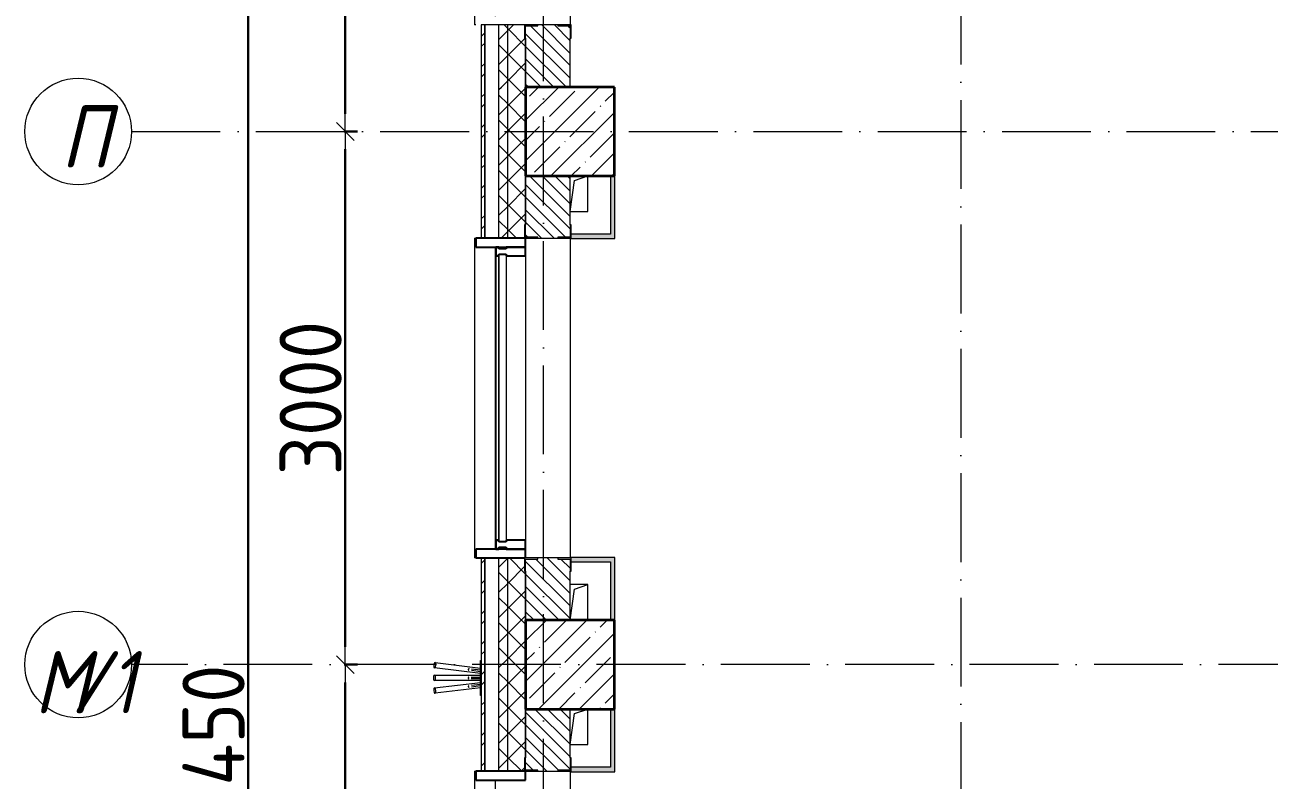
# Model space of a CAD drawing. Header units: millimetres. Extents: x -213536 to 1564669, y -45299 to 942238.
# Drawn here: x 203327 to 210331, y 237465 to 241715 of the extents above; entities that cross this region are included whole.
import ezdxf

# ---------------------------------------------------------------- set-up
doc = ezdxf.new("R2010")
doc.units = ezdxf.units.MM
doc.linetypes.add('50_200_ШТРИХ_1Т_ш5_п1_п1_', pattern=[700, 500, -100, 0, -100])
doc.linetypes.add('Штрих короткий', pattern=[300, 150, -150])
for name, color, linetype, lineweight in [('0-1', 7, 'Continuous', 5), ('0-2', 7, 'Continuous', 9), ('Импосты витража', 7, 'Continuous', 9), ('Импосты витража-1', 7, 'Continuous', 25), ('Несущие колонны', 7, 'Continuous', 9), ('Несущие колонны-1', 7, 'Continuous', 35), ('Обобщенные модели', 7, 'Continuous', 9), ('Общие ребра', 7, 'Continuous', 9), ('Окна', 7, 'Continuous', 9), ('Оси', 7, 'Continuous', 9), ('Оси-1', 7, 'Continuous', 20), ('Оси-2', 7, '50_200_ШТРИХ_1Т_ш5_п1_п1_', 9), ('Остекление-1', 7, 'Continuous', 9), ('Перемычка-1', 7, 'Штрих короткий', 9), ('Размеры', 7, 'Continuous', 15), ('Стены', 7, 'Continuous', 9), ('Стены-1', 7, 'Continuous', 13), ('Штриховка разреза-1', 7, 'Continuous', 9)]:
    doc.layers.add(name, color=color, linetype=linetype, lineweight=lineweight)
doc.layers.add('Штриховка разреза-4', color=1, linetype='Continuous', lineweight=9, true_color=0xff0000)
doc.layers.get('0-2').off()
doc.styles.add('ISOCPEUR_I_1', font='isocpeui.ttf', dxfattribs={"width": 0.85, "height": 2.5})
doc.styles.add('СПДС', font='isocpeur.ttf', dxfattribs={"width": 0.9})
doc.dimstyles.new('Размера А3', dxfattribs={"dimtxt": 200, "dimasz": 100, "dimexe": 70, "dimexo": 100, "dimgap": 20, "dimtad": 1, "dimdec": 0, "dimrnd": 10, "dimzin": 0, "dimdsep": 46, "dimtxsty": 'СПДС', "dimblk": 'ARROWHEAD_6', "dimcen": 1, "dimclrd": 256, "dimclre": 256, "dimclrt": 256, "dimazin": 0, "dimtfac": 1, "dimtdec": 0, "dimtmove": 2, "dimatfit": 3, "dimfxl": 1, "dimtolj": 1, "dimtzin": 0, "dimarcsym": 0})
pattern_1 = [(45, (0, 0), (-70.71068, 70.71068), []), (135, (0, 0), (-70.71068, -70.71068), [])]
pattern_2 = [(135, (0, 0), (-35.35534, -35.35534), [])]
pattern_3 = [(45, (0, 0), (-85.5366, 85.5366), []), (45, (57.02, 0), (-85.5366, 85.5366), [])]

# ---------------------------------------------------------------- blocks, each defined once
blk = doc.blocks.new('BSC_Колонна _Прямоугольная - 500х500-V37-АИ2_02_План отделки стен 2-го этажа _Часть 2_')
at = {"layer": 'Несущие колонны'}
h = blk.add_hatch(dxfattribs=at)
h.set_pattern_fill('FP_45', color=256, style=0, pattern_type=2)
h.set_pattern_definition([(45, (-150, -28300), (-114.04925, 114.04925), []), (45, (-35.95, -28300), (-114.04925, 114.04925), [201.613, -40.323, 3.353, -36.97])])
h.paths.add_polyline_path([(-250, -250), (250, -250), (250, 250), (-250, 250), (-250, -85.9)], flags=0)
at = {"layer": 'Несущие колонны-1'}
for p, q in [((250, 250), (-250, 250)), ((-250, 250), (-250, -250)), ((250, -250), (250, 250)), ((-250, -250), (250, -250))]:
    blk.add_line(p, q, dxfattribs=at)
blk = doc.blocks.new('BSC_Колонна _Прямоугольная - 500х500-V43-АИ2_02_План отделки стен 2-го этажа _Часть 2_')
at = {"layer": 'Несущие колонны'}
h = blk.add_hatch(dxfattribs=at)
h.set_pattern_fill('FP_51', color=256, style=0, pattern_type=2)
h.set_pattern_definition([(45, (-150, -25300), (-114.0493, 114.0493), []), (45, (-35.95, -25300), (-114.0493, 114.0493), [201.613, -40.323, 3.353, -36.97])])
h.paths.add_polyline_path([(-250, -250), (250, -250), (250, 250), (-250, 250), (-250, 142)], flags=0)
at = {"layer": 'Несущие колонны-1'}
for p, q in [((250, 250), (-250, 250)), ((-250, 250), (-250, -250)), ((250, -250), (250, 250)), ((-250, -250), (250, -250))]:
    blk.add_line(p, q, dxfattribs=at)
blk = doc.blocks.new('Проем_Дверь_Прямоугольный - 1800х2700h_оконные проемы-25805030-АИ2_02_План отделки стен 2-го этажа _Часть 2_')
at = {"layer": 'Перемычка-1'}
for p, q in [((900, 125), (-900, 125)), ((900, -125), (-900, -125))]:
    blk.add_line(p, q, dxfattribs=at)
blk = doc.blocks.new('Прямоугольный импост - Откос НВФ_50х280 мм-25993838-АИ2_02_План отделки стен 2-го этажа _Часть 2_')
at = {"layer": 'Импосты витража-1'}
for p, q in [((0, 130), (-50, 130)), ((-50, 130), (-50, -150)), ((0, -144), (0, 130)), ((-50, -150), (0, -150))]:
    blk.add_line(p, q, dxfattribs=at)
blk = doc.blocks.new('PNS_Панель прямоугольная1 - Нр_Стекло - 40мм-25293744-АИ2_02_План отделки стен 2-го этажа _Часть 2_')
at = {"layer": 'Остекление-1'}
for p, q in [((-800, 40), (800, 40)), ((-810, 0), (810, 0)), ((800, 0), (-800, 0))]:
    blk.add_line(p, q, dxfattribs=at)
blk = doc.blocks.new('Прямоугольный импост - Импост структурный с накладкой - 150мм-25651488-АИ2_02_План отделки стен 2-го этажа _Часть 2_')
at = {"layer": 'Импосты витража'}
for p, q in [((44650, -100), (46250, -100)), ((44650, -267), (46250, -267))]:
    blk.add_line(p, q, dxfattribs=at)
blk = doc.blocks.new('Прямоугольный импост - Импост структурный с накладкой - 150мм-25651501-АИ2_02_План отделки стен 2-го этажа _Часть 2_')
at = {"layer": 'Импосты витража-1'}
for p, q in [((-25, 0), (-25, 17)), ((-25, 17), (25, 17)), ((-15, 0), (-25, 0)), ((-15, -40), (-15, 0)), ((25, 0), (15, 0)), ((15, 0), (15, -40)), ((25, 17), (25, 0)), ((-25, -150), (-25, -40)), ((-25, -40), (-15, -40)), ((15, -40), (25, -40)), ((25, -40), (25, -150)), ((25, -150), (-25, -150))]:
    blk.add_line(p, q, dxfattribs=at)
blk = doc.blocks.new('Прямоугольный импост - Откос НВФ_50х280 мм-25995271-АИ2_02_План отделки стен 2-го этажа _Часть 2_')
at = {"layer": 'Импосты витража-1'}
for p, q in [((-50, 130), (0, 130)), ((-50, -150), (-50, 130)), ((0, 130), (0, -144)), ((0, -150), (-50, -150))]:
    blk.add_line(p, q, dxfattribs=at)
blk = doc.blocks.new('Прямоугольный импост - Откос НВФ_50х280 мм-25995273-АИ2_02_План отделки стен 2-го этажа _Часть 2_')
at = {"layer": 'Импосты витража-1'}
for p, q in [((0, 130), (-50, 130)), ((-50, 130), (-50, -150)), ((0, -144), (0, 130)), ((-50, -150), (0, -150))]:
    blk.add_line(p, q, dxfattribs=at)
blk = doc.blocks.new('Фахверк_СКБ_Уголок - 250_2700-27497298-АИ2_02_План отделки стен 2-го этажа _Часть 2_')
at = {"layer": 'Обобщенные модели'}
for p, q in [((200, 181), (125, 181)), ((125, 181), (125, 106)), ((131, 106), (131, 175)), ((131, 175), (200, 175)), ((200, 175), (200, 181)), ((125, 106), (131, 106)), ((131, -6), (125, -6)), ((125, -6), (125, -81)), ((131, -75), (131, -6)), ((125, -81), (200, -81)), ((200, -75), (131, -75)), ((200, -81), (200, -75))]:
    blk.add_line(p, q, dxfattribs=at)
blk = doc.blocks.new('AR_Отверстие прямоугольное _в плите_ - AR_Отверстие прямоугольное _в плите_-30510733-АИ2_02_План отделки стен 2-го этажа _Часть 2_')
at = {"layer": 'Обобщенные модели'}
for p, q in [((-50, -100), (-25, 75)), ((-25, 75), (50, 100)), ((50, -100), (50, 100)), ((-50, -100), (50, -100))]:
    blk.add_line(p, q, dxfattribs=at)
blk = doc.blocks.new('AR_Отверстие прямоугольное _в плите_ - AR_Отверстие прямоугольное _в плите_-V201-АИ2_02_План отделки стен 2-го этажа _Часть 2_')
at = {"layer": 'Обобщенные модели'}
for p, q in [((50, 100), (-50, 100)), ((-50, -100), (-25, 75)), ((-25, 75), (50, 100)), ((50, -100), (50, 100))]:
    blk.add_line(p, q, dxfattribs=at)
blk = doc.blocks.new('Отлив_СКБ - Отлив витража_120_НВФ-31885689-АИ2_02_План отделки стен 2-го этажа _Часть 2_')
at = {"layer": 'Окна'}
for p, q in [((0, 113), (0, 120)), ((1800, 120), (0, 120)), ((1800, 120), (1800, 113)), ((50, 2), (1750, 2))]:
    blk.add_line(p, q, dxfattribs=at)
blk = doc.blocks.new('Указатель_Флаги_По грани - Указатель_Флаги_По грани-31763482-АИ2_02_План отделки стен 2-го этажа _Часть 2_')
at = {"layer": 'Обобщенные модели'}
for p, q in [((-609.5, 25311.4), (-355, 25280.1)), ((-355, 25126), (-355, 25324)), ((-355, 25324), (-350, 25324)), ((-613.2, 25240), (-355, 25240)), ((-355, 25249.9), (-613.1, 25281.6)), ((-406.3, 25230), (-355, 25230)), ((-355, 25220), (-406.3, 25220)), ((-355, 25260), (-405.7, 25266.2)), ((-404.4, 25276.1), (-355, 25270)), ((-355, 25210), (-613.2, 25210)), ((-613.1, 25168.4), (-355, 25200.1)), ((-355, 25169.9), (-609.5, 25138.6)), ((-405.7, 25183.8), (-355, 25190)), ((-355, 25180), (-404.4, 25173.9)), ((-350, 25126), (-355, 25126))]:
    blk.add_line(p, q, dxfattribs=at)
for centre, major_axis, start_param, end_param in [((-611.3, 25296.5), (1.8, 14.9), 1.570796, 4.712389), ((-611.3, 25296.5), (1.8, 14.9), 4.712389, 7.853982), ((-613.2, 25225), (0, 15), 4.712389, 7.853982), ((-613.2, 25225), (0, 15), 1.570796, 4.712389), ((-611.3, 25153.5), (-1.8, 14.9), 4.712389, 7.853982), ((-611.3, 25153.5), (-1.8, 14.9), 1.570796, 4.712389)]:
    blk.add_ellipse(centre, major_axis=major_axis, ratio=0.422618, start_param=start_param, end_param=end_param, dxfattribs=at)
for points, knots in [([(-419.1, 25230), (-419.3, 25230), (-419.6, 25229.9), (-420, 25229.8), (-420.4, 25229.7), (-420.9, 25229.5), (-421.5, 25229.1), (-422.3, 25228.3), (-423, 25226.9), (-423.2, 25225.6), (-423.2, 25225)], [0.5555556, 0.5555556, 0.5555556, 0.5555556, 0.5833333, 0.6111111, 0.6388889, 0.6666667, 0.7222222, 0.7777778, 0.8888889, 1, 1, 1, 1]), ([(-423.2, 25225), (-423.2, 25224.3), (-423, 25223.1), (-422.3, 25221.7), (-421.5, 25220.9), (-420.8, 25220.4), (-420.1, 25220.2), (-419.6, 25220.1), (-419.3, 25220), (-419.1, 25220)], [0, 0, 0, 0, 0.1111111, 0.2222222, 0.2777778, 0.3333333, 0.3888889, 0.4166667, 0.4444444, 0.4444444, 0.4444444, 0.4444444]), ([(-422.7, 25273.3), (-422.8, 25272.7), (-422.7, 25271.4), (-422.2, 25269.9), (-421.5, 25269), (-420.8, 25268.5), (-420.2, 25268.2), (-419.7, 25268), (-419.4, 25267.9), (-419.3, 25267.9)], [0, 0, 0, 0, 0.1111111, 0.2222222, 0.2777778, 0.3333333, 0.3888889, 0.4166667, 0.4444444, 0.4444444, 0.4444444, 0.4444444]), ([(-418, 25277.8), (-418.2, 25277.8), (-418.5, 25277.8), (-419.1, 25277.7), (-419.7, 25277.5), (-420.5, 25277.2), (-421.4, 25276.5), (-422.3, 25275.2), (-422.6, 25274), (-422.7, 25273.3)], [0.5555556, 0.5555556, 0.5555556, 0.5555556, 0.5833333, 0.6111111, 0.6666667, 0.7222222, 0.7777778, 0.8888889, 1, 1, 1, 1]), ([(-419.3, 25182.1), (-419.4, 25182.1), (-419.7, 25182), (-420.2, 25181.8), (-420.8, 25181.5), (-421.5, 25181), (-422.2, 25180.1), (-422.7, 25178.6), (-422.8, 25177.3), (-422.7, 25176.7)], [0.5555556, 0.5555556, 0.5555556, 0.5555556, 0.5833333, 0.6111111, 0.6666667, 0.7222222, 0.7777778, 0.8888889, 1, 1, 1, 1]), ([(-422.7, 25176.7), (-422.6, 25176), (-422.3, 25174.8), (-421.4, 25173.5), (-420.5, 25172.8), (-419.7, 25172.5), (-419.1, 25172.3), (-418.5, 25172.2), (-418.2, 25172.2), (-418, 25172.2)], [0, 0, 0, 0, 0.1111111, 0.2222222, 0.2777778, 0.3333333, 0.3888889, 0.4166667, 0.4444444, 0.4444444, 0.4444444, 0.4444444])]:
    blk.add_open_spline(points, degree=3, knots=knots, dxfattribs=at)
blk = doc.blocks.new('0125-Р-ОО-Ш2-АР-о_23_10_2024_rvt-1-АИ2_02_План отделки стен 2-го этажа _Часть 2_')
at = {"layer": 'Штриховка разреза-1'}
h = blk.add_hatch(dxfattribs=at)
h.set_pattern_fill('FP_81', color=256, style=0, pattern_type=2)
h.set_pattern_definition(pattern_1)
h.paths.add_polyline_path([(-250, 28550), (-200, 28550), (-200, 28900), (-250, 28900)], flags=0)
h.paths.add_polyline_path([(-250, 30700), (-200, 30700), (-200, 31900), (-250, 31900), (-250, 30986.2)], flags=0)
h.paths.add_polyline_path([(-250, 33700), (-200, 33700), (-200, 34050), (-250, 34050), (-250, 33758.3)], flags=0)
h = blk.add_hatch(dxfattribs=at)
h.set_pattern_fill('FP_81', color=256, style=0, pattern_type=2)
h.set_pattern_definition(pattern_1)
h.paths.add_polyline_path([(-100, 28550), (-100, 28825), (-106, 28825), (-106, 28900), (-200, 28900), (-200, 28550), (-106, 28550)], flags=0)
h.paths.add_polyline_path([(-200, 30700), (-106, 30700), (-106, 30775), (-100, 30775), (-100, 31825), (-106, 31825), (-106, 31900), (-200, 31900), (-200, 30706)], flags=0)
h.paths.add_polyline_path([(-106, 33700), (-106, 33775), (-100, 33775), (-100, 34050), (-200, 34050), (-200, 33700)], flags=0)
h = blk.add_hatch(dxfattribs=at)
h.set_pattern_fill('FP_2', color=256, style=0, pattern_type=2)
h.set_pattern_definition(pattern_2)
h.paths.add_polyline_path([(150, 28550), (149.3, 28894), (81, 28894), (81, 28900), (-31, 28900), (-31, 28894), (-100, 28894), (-100, 28550), (149.3, 28550)], flags=0)
h.paths.add_polyline_path([(81, 30700), (81, 30706), (150, 30706), (150, 31894), (81, 31894), (81, 31900), (-31, 31900), (-31, 31894), (-100, 31894), (-100, 30706), (-31, 30706), (-31, 30700)], flags=0)
h.paths.add_polyline_path([(81, 33700), (81, 33706), (150, 33706), (150, 34050), (-100, 34050), (-100, 33706), (-31, 33706), (-31, 33700)], flags=0)
h = blk.add_hatch(dxfattribs=at)
h.set_pattern_fill('FP_80', color=256, style=0, pattern_type=2)
h.set_pattern_definition(pattern_3)
h.paths.add_polyline_path([(-350, 28625), (-330, 28625), (-330, 28900), (-350, 28900)], flags=0)
h.paths.add_polyline_path([(-330, 30700), (-330, 31900), (-350, 31900), (-350, 30700)], flags=0)
h.paths.add_polyline_path([(-330, 33700), (-330, 33880), (-350, 33880), (-350, 33700)], flags=0)
h = blk.add_hatch(dxfattribs=at)
h.set_pattern_fill('FP_80', color=256, style=0, pattern_type=2)
h.set_pattern_definition(pattern_3)
h.paths.add_polyline_path([(-350, 11335), (-330, 11335), (-330, 13650), (-350, 13650), (-350, 12505.4)], flags=0)
h.paths.add_polyline_path([(-350, 15450), (-330, 15450), (-330, 16900), (-350, 16900), (-350, 16201.6)], flags=0)
h.paths.add_polyline_path([(-330, 18700), (-330, 19900), (-350, 19900), (-350, 18700)], flags=0)
h.paths.add_polyline_path([(-330, 21700), (-330, 22900), (-350, 22900), (-350, 21700)], flags=0)
h.paths.add_polyline_path([(-330, 24700), (-330, 25900), (-350, 25900), (-350, 24700)], flags=0)
h.paths.add_polyline_path([(-330, 27700), (-330, 28625), (-350, 28625), (-350, 27700)], flags=0)
h = blk.add_hatch(dxfattribs=at)
h.set_pattern_fill('FP_81', color=256, style=0, pattern_type=2)
h.set_pattern_definition(pattern_1)
h.paths.add_polyline_path([(-200, 11335), (-200, 13650), (-250, 13650), (-250, 11335)], flags=0)
h.paths.add_polyline_path([(-200, 15450), (-200, 16900), (-250, 16900), (-250, 15450)], flags=0)
h.paths.add_polyline_path([(-200, 18700), (-200, 19900), (-250, 19900), (-250, 18700)], flags=0)
h.paths.add_polyline_path([(-200, 21700), (-200, 22900), (-250, 22900), (-250, 21700)], flags=0)
h.paths.add_polyline_path([(-200, 24700), (-200, 25900), (-250, 25900), (-250, 24700)], flags=0)
h.paths.add_polyline_path([(-200, 27700), (-200, 28550), (-250, 28550), (-250, 27700)], flags=0)
h = blk.add_hatch(dxfattribs=at)
h.set_pattern_fill('FP_81', color=256, style=0, pattern_type=2)
h.set_pattern_definition(pattern_1)
h.paths.add_polyline_path([(-200, 11335), (-100, 11335), (-100, 13575), (-106, 13575), (-106, 13650), (-200, 13650), (-200, 11350)], flags=0)
h.paths.add_polyline_path([(-106, 15450), (-106, 15525), (-100, 15525), (-100, 16825), (-106, 16825), (-106, 16900), (-200, 16900), (-200, 15450)], flags=0)
h.paths.add_polyline_path([(-200, 18700), (-106, 18700), (-106, 18775), (-100, 18775), (-100, 19825), (-106, 19825), (-106, 19900), (-200, 19900), (-200, 18973.7)], flags=0)
h.paths.add_polyline_path([(-200, 21700), (-106, 21700), (-106, 21775), (-100, 21775), (-100, 22825), (-106, 22825), (-106, 22900), (-200, 22900), (-200, 21706)], flags=0)
h.paths.add_polyline_path([(-106, 24700), (-106, 24775), (-100, 24775), (-100, 25825), (-106, 25825), (-106, 25900), (-200, 25900), (-200, 24700)], flags=0)
h.paths.add_polyline_path([(-106, 27700), (-106, 27775), (-100, 27775), (-100, 28550), (-200, 28550), (-200, 27700)], flags=0)
h = blk.add_hatch(dxfattribs=at)
h.set_pattern_fill('FP_2', color=256, style=0, pattern_type=2)
h.set_pattern_definition(pattern_2)
h.paths.add_polyline_path([(150, 25550), (150, 25894), (81, 25894), (81, 25900), (-31, 25900), (-31, 25894), (-100, 25894), (-100, 25550)], flags=0)
h.paths.add_polyline_path([(81, 27700), (81, 27706), (150, 27706), (150, 28050), (-100, 28050), (-100, 27706), (-31, 27706), (-31, 27700)], flags=0)
h = blk.add_hatch(dxfattribs=at)
h.set_pattern_fill('FP_2', color=256, style=0, pattern_type=2)
h.set_pattern_definition(pattern_2)
h.paths.add_polyline_path([(150, 19550), (150, 19894), (81, 19894), (81, 19900), (-31, 19900), (-31, 19894), (-100, 19894), (-100, 19550)], flags=0)
h.paths.add_polyline_path([(-31, 21700), (81, 21700), (81, 21706), (150, 21706), (150, 22894), (81, 22894), (81, 22900), (-31, 22900), (-31, 22894), (-100, 22894), (-100, 21706), (-31, 21706)], flags=0)
h.paths.add_polyline_path([(81, 24700), (81, 24706), (150, 24706), (150, 25050), (-100, 25050), (-100, 24706), (-31, 24706), (-31, 24700)], flags=0)
at = {"layer": 'Общие ребра'}
for p, q in [((-330, 28900), (-330, 28625)), ((-330, 28625), (-330, 28900)), ((-250, 28550), (-250, 28900)), ((-200, 28550), (-200, 28900)), ((-100, 28825), (-100, 28550)), ((-100, 28550), (-100, 28825)), ((-330, 28550), (-330, 27700)), ((-330, 27700), (-330, 28550)), ((-250, 27700), (-250, 28550)), ((-200, 27700), (-200, 28550)), ((-100, 27775), (-100, 28050)), ((-100, 28050), (-100, 27775)), ((-330, 25900), (-330, 24700)), ((-330, 24700), (-330, 25900)), ((-250, 24700), (-250, 25900)), ((-200, 24700), (-200, 25900)), ((-100, 25550), (-100, 25825)), ((-100, 25825), (-100, 25550)), ((-100, 24775), (-100, 25050)), ((-100, 25050), (-100, 24775))]:
    blk.add_line(p, q, dxfattribs=at)
at = {"layer": 'Стены'}
for p, q in [((150, 30700), (150, 28900)), ((150, 27697.5), (150, 25902.5)), ((150, 24697.5), (150, 22900))]:
    blk.add_line(p, q, dxfattribs=at)
at = {"layer": 'Стены-1'}
for p, q in [((-350, 28900), (-350, 28625)), ((-330, 28900), (-350, 28900)), ((-106, 28900), (-330, 28900)), ((81, 28900), (-31, 28900)), ((150, 28550), (150, 28825)), ((-350, 28625), (-350, 27700)), ((-330, 28625), (-330, 28550)), ((-330, 28550), (-330, 28625)), ((150, 27775), (150, 28050)), ((-350, 27700), (-330, 27700)), ((-330, 27700), (-106, 27700)), ((-31, 27700), (81, 27700)), ((-350, 25900), (-350, 24700)), ((-330, 25900), (-350, 25900)), ((-106, 25900), (-330, 25900)), ((81, 25900), (-31, 25900)), ((150, 25550), (150, 25825)), ((150, 24775), (150, 25050)), ((-350, 24700), (-330, 24700)), ((-330, 24700), (-106, 24700)), ((-31, 24700), (81, 24700))]:
    blk.add_line(p, q, dxfattribs=at)
at = {"layer": '0-2'}
for name, p, rotation in [('Отлив_СКБ - Отлив витража_120_НВФ-31885689-АИ2_02_План отделки стен 2-го этажа _Часть 2_', (-267, 28900), 90), ('Проем_Дверь_Прямоугольный - 1800х2700h_оконные проемы-25805030-АИ2_02_План отделки стен 2-го этажа _Часть 2_', (25, 29800), 89.99999999999991), ('Фахверк_СКБ_Уголок - 250_2700-27497298-АИ2_02_План отделки стен 2-го этажа _Часть 2_', (-25, 29025), 269.9999999999999), ('Фахверк_СКБ_Уголок - 250_2700-27497298-АИ2_02_План отделки стен 2-го этажа _Часть 2_', (75, 27575), 89.99999999999991), ('Отлив_СКБ - Отлив витража_120_НВФ-31885689-АИ2_02_План отделки стен 2-го этажа _Часть 2_', (-267, 25900), 90), ('Прямоугольный импост - Откос НВФ_50х280 мм-25995273-АИ2_02_План отделки стен 2-го этажа _Часть 2_', (-250, 27700), 89.99999999999847), ('Проем_Дверь_Прямоугольный - 1800х2700h_оконные проемы-25805030-АИ2_02_План отделки стен 2-го этажа _Часть 2_', (25, 26800), 89.99999999999991), ('Прямоугольный импост - Импост структурный с накладкой - 150мм-25651488-АИ2_02_План отделки стен 2-го этажа _Часть 2_', (0, 72250), 269.9999999999994), ('PNS_Панель прямоугольная1 - Нр_Стекло - 40мм-25293744-АИ2_02_План отделки стен 2-го этажа _Часть 2_', (-250, 26800), 269.9999999999985), ('Фахверк_СКБ_Уголок - 250_2700-27497298-АИ2_02_План отделки стен 2-го этажа _Часть 2_', (-25, 26025), 269.9999999999999), ('Фахверк_СКБ_Уголок - 250_2700-27497298-АИ2_02_План отделки стен 2-го этажа _Часть 2_', (75, 24575), 89.99999999999991), ('Отлив_СКБ - Отлив витража_120_НВФ-31885689-АИ2_02_План отделки стен 2-го этажа _Часть 2_', (-267, 22900), 90), ('Прямоугольный импост - Откос НВФ_50х280 мм-25993838-АИ2_02_План отделки стен 2-го этажа _Часть 2_', (-250, 24700), 89.99999999999773), ('Проем_Дверь_Прямоугольный - 1800х2700h_оконные проемы-25805030-АИ2_02_План отделки стен 2-го этажа _Часть 2_', (25, 23800), 269.9999999999999)]:
    blk.add_blockref(name, p, dxfattribs=dict(at, rotation=rotation))
for name, p in [('BSC_Колонна _Прямоугольная - 500х500-V37-АИ2_02_План отделки стен 2-го этажа _Часть 2_', (150, 28300)), ('AR_Отверстие прямоугольное _в плите_ - AR_Отверстие прямоугольное _в плите_-30510733-АИ2_02_План отделки стен 2-го этажа _Часть 2_', (200, 27950)), ('AR_Отверстие прямоугольное _в плите_ - AR_Отверстие прямоугольное _в плите_-V201-АИ2_02_План отделки стен 2-го этажа _Часть 2_', (200, 25650)), ('BSC_Колонна _Прямоугольная - 500х500-V43-АИ2_02_План отделки стен 2-го этажа _Часть 2_', (150, 25300)), ('Указатель_Флаги_По грани - Указатель_Флаги_По грани-31763482-АИ2_02_План отделки стен 2-го этажа _Часть 2_', (0, 0)), ('AR_Отверстие прямоугольное _в плите_ - AR_Отверстие прямоугольное _в плите_-30510733-АИ2_02_План отделки стен 2-го этажа _Часть 2_', (200, 24950))]:
    blk.add_blockref(name, p, dxfattribs=at)
at = {"layer": '0-2', "extrusion": (0, 0, -1), "rotation": 270.0000000000015}
for name, p in [('Прямоугольный импост - Импост структурный с накладкой - 150мм-25651501-АИ2_02_План отделки стен 2-го этажа _Часть 2_', (250, 27625)), ('Прямоугольный импост - Импост структурный с накладкой - 150мм-25651501-АИ2_02_План отделки стен 2-го этажа _Часть 2_', (250, 25975)), ('Прямоугольный импост - Откос НВФ_50х280 мм-25995271-АИ2_02_План отделки стен 2-го этажа _Часть 2_', (250, 25900))]:
    blk.add_blockref(name, p, dxfattribs=at)
blk = doc.blocks.new('Ось сетки - Круг_Ø6_00__ISO-2_5_0_9K_-16731441-АИ2_02_План отделки стен 2-го этажа _Часть 2_')
at = {"layer": 'Оси-1'}
blk.add_circle((0, 0), 3, dxfattribs=at)
blk = doc.blocks.new('ARROWHEAD_6')
at = {"color": 0, "linetype": 'Continuous'}
for p, q in [((0, 0), (-1, 0)), ((-0.5, -0.5), (0.5, 0.5))]:
    blk.add_line(p, q, dxfattribs=at)
blk = doc.blocks.new('*D2994')
at = {"layer": 'Defpoints', "color": 0, "transparency": 16777216}
for p in [(205024, 238115.2), (205130, 238115.2), (205024, 232115.2)]:
    blk.add_point(p, dxfattribs=at)
at = {"layer": 'Размеры', "lineweight": -2, "transparency": 16777216}
for p, q in [((205124, 238115.2), (205200, 238115.2)), ((205130, 232215.2), (205130, 238015.2)), ((205124, 232115.2), (205200, 232115.2))]:
    blk.add_line(p, q, dxfattribs=at)
at = {"layer": 'Размеры', "lineweight": -2, "transparency": 16777216, "xscale": 100, "yscale": 100, "zscale": 100}
for p, rotation in [((205130, 238115.2), 90), ((205130, 232115.2), 270)]:
    blk.add_blockref('ARROWHEAD_6', p, dxfattribs=dict(at, rotation=rotation))
at = {"layer": 'Размеры', "lineweight": 25, "transparency": 16777216, "insert": (204935, 235115.2), "char_height": 350, "width": 2.488, "attachment_point": 5, "rotation": 90, "style": 'СПДС'}
blk.add_mtext('\\A1;6000', dxfattribs=at)
blk = doc.blocks.new('*D2995')
at = {"layer": 'Defpoints', "color": 0, "transparency": 16777216}
for p in [(205024, 241115.2), (205130, 241115.2), (205024, 238115.2)]:
    blk.add_point(p, dxfattribs=at)
at = {"layer": 'Размеры', "lineweight": -2, "transparency": 16777216}
for p, q in [((205124, 241115.2), (205200, 241115.2)), ((205130, 238215.2), (205130, 241015.2)), ((205124, 238115.2), (205200, 238115.2))]:
    blk.add_line(p, q, dxfattribs=at)
at = {"layer": 'Размеры', "lineweight": -2, "transparency": 16777216, "xscale": 100, "yscale": 100, "zscale": 100}
for p, rotation in [((205130, 241115.2), 90), ((205130, 238115.2), 270)]:
    blk.add_blockref('ARROWHEAD_6', p, dxfattribs=dict(at, rotation=rotation))
at = {"layer": 'Размеры', "lineweight": 25, "transparency": 16777216, "insert": (204935, 239615.2), "char_height": 350, "width": 2.488, "attachment_point": 5, "rotation": 90, "style": 'СПДС'}
blk.add_mtext('\\A1;3000', dxfattribs=at)
blk = doc.blocks.new('*D2996')
at = {"layer": 'Defpoints', "color": 0, "transparency": 16777216}
for p in [(205024, 247115.2), (205130, 247115.2), (205024, 241115.2)]:
    blk.add_point(p, dxfattribs=at)
at = {"layer": 'Размеры', "lineweight": -2, "transparency": 16777216}
for p, q in [((205124, 247115.2), (205200, 247115.2)), ((205130, 241215.2), (205130, 247015.2)), ((205124, 241115.2), (205200, 241115.2))]:
    blk.add_line(p, q, dxfattribs=at)
at = {"layer": 'Размеры', "lineweight": -2, "transparency": 16777216, "xscale": 100, "yscale": 100, "zscale": 100}
for p, rotation in [((205130, 247115.2), 90), ((205130, 241115.2), 270)]:
    blk.add_blockref('ARROWHEAD_6', p, dxfattribs=dict(at, rotation=rotation))
at = {"layer": 'Размеры', "lineweight": 25, "transparency": 16777216, "insert": (204935, 244115.2), "char_height": 350, "width": 2.488, "attachment_point": 5, "rotation": 90, "style": 'СПДС'}
blk.add_mtext('\\A1;6000', dxfattribs=at)
blk = doc.blocks.new('*D3001')
at = {"layer": 'Defpoints', "color": 0, "transparency": 16777216}
for p in [(204477.6, 262265.2), (204583.6, 262265.2), (204477.6, 212815.2)]:
    blk.add_point(p, dxfattribs=at)
at = {"layer": 'Размеры', "lineweight": -2, "transparency": 16777216}
for p, q in [((204577.6, 262265.2), (204653.6, 262265.2)), ((204583.6, 212915.2), (204583.6, 262165.2)), ((204577.6, 212815.2), (204653.6, 212815.2))]:
    blk.add_line(p, q, dxfattribs=at)
at = {"layer": 'Размеры', "lineweight": -2, "transparency": 16777216, "xscale": 100, "yscale": 100, "zscale": 100}
for p, rotation in [((204583.6, 262265.2), 90), ((204583.6, 212815.2), 270)]:
    blk.add_blockref('ARROWHEAD_6', p, dxfattribs=dict(at, rotation=rotation))
at = {"layer": 'Размеры', "lineweight": 25, "transparency": 16777216, "insert": (204388.6, 237540.2), "char_height": 350, "width": 3.261, "attachment_point": 5, "rotation": 90, "style": 'СПДС'}
blk.add_mtext('\\A1;49450', dxfattribs=at)
blk = doc.blocks.new('Оси1')
at = {"layer": 'Оси-2'}
for p, q in [((206245.6, 210594.5), (206245.6, 264395.4)), ((208595.6, 264395.4), (208595.6, 210594.5)), ((203926.8, 241115.2), (234645.6, 241115.2)), ((214045.6, 238115.2), (203926.8, 238115.2))]:
    blk.add_line(p, q, dxfattribs=at)
at = {"layer": 'Оси-1', "xscale": 99.99999999999993, "yscale": 99.99999999999993, "zscale": 99.99999999999993}
for p, rotation in [((203626.8, 241115.2), 269.9999999999996), ((203626.8, 238115.2), 89.9999999999998)]:
    blk.add_blockref('Ось сетки - Круг_Ø6_00__ISO-2_5_0_9K_-16731441-АИ2_02_План отделки стен 2-го этажа _Часть 2_', p, dxfattribs=dict(at, rotation=rotation))
at = {"layer": 'Оси', "char_height": 350, "attachment_point": 1, "style": 'ISOCPEUR_I_1'}
for s, insert, width in [('\\fISOCPEUR|b0|i1|c204|p34|;\\W.9;П', (203528.8, 241261.9), 223.671), ('\\fISOCPEUR|b0|i1|c204|p34|;\\W.9;М', (203379.2, 238191.3), 252.532), ('/1', (203587.6, 238191.3), 346.329)]:
    blk.add_mtext(s, dxfattribs=dict(at, insert=insert, width=width))
at = {"layer": 'Размеры', "lineweight": 25}
for base, p1, p2, picture, middle in [((204583.6, 262265.2), (204477.6, 212815.2), (204477.6, 262265.2), '*D3001', (204388.6, 237540.2)), ((205130, 247115.2), (205024, 241115.2), (205024, 247115.2), '*D2996', (204935, 244115.2)), ((205130, 241115.2), (205024, 238115.2), (205024, 241115.2), '*D2995', (204935, 239615.2)), ((205130, 238115.2), (205024, 232115.2), (205024, 238115.2), '*D2994', (204935, 235115.2))]:
    dim = blk.add_linear_dim(base=base, p1=p1, p2=p2, angle=90, dimstyle='Размера А3', override={"dimtxt": 350}, dxfattribs=at)
    dim.commit()
    dim.dimension.update_dxf_attribs({"geometry": picture, "text_midpoint": middle})

msp = doc.modelspace()

# ---------------------------------------------------------------- hatches: boundary and pattern name
at = {"layer": 'Штриховка разреза-4'}
for points in [[(206648.1, 240512.7), (206648.1, 240865.2), (206623.1, 240865.2), (206623.1, 240512.7)], [(206623.1, 240512.7), (206623.1, 240537.7), (206401.6, 240537.7), (206401.6, 240515.2), (206395.6, 240515.2), (206395.6, 240512.7), (206401.6, 240512.7)], [(206401.6, 238692.7), (206623.1, 238692.7), (206623.1, 238717.7), (206395.6, 238717.7), (206395.6, 238715.2), (206401.6, 238715.2), (206401.6, 238709.2)], [(206648.1, 238365.2), (206648.1, 238717.7), (206623.1, 238717.7), (206623.1, 238365.2), (206645.6, 238365.2)], [(206648.1, 237512.7), (206648.1, 237865.2), (206623.1, 237865.2), (206623.1, 237512.7)], [(206623.1, 237512.7), (206623.1, 237537.7), (206401.6, 237537.7), (206401.6, 237515.2), (206395.6, 237515.2), (206395.6, 237512.7), (206401.6, 237512.7)]]:
    msp.add_hatch(color=256, dxfattribs=at).paths.add_polyline_path(points, flags=0)

# ---------------------------------------------------------------- linework, layer by layer
at = {"layer": 'Общие ребра'}
for p, q in [((206648.1, 240865.2), (206645.6, 240865.2)), ((206645.6, 238365.2), (206648.1, 238365.2)), ((206648.1, 237865.2), (206645.6, 237865.2))]:
    msp.add_line(p, q, dxfattribs=at)
at = {"layer": 'Стены-1'}
for p, q in [((206623.1, 240865.2), (206623.1, 240537.7)), ((206648.1, 240512.7), (206648.1, 240865.2)), ((206395.6, 240515.2), (206395.6, 240512.7)), ((206395.6, 240512.7), (206648.1, 240512.7)), ((206623.1, 240537.7), (206401.6, 240537.7)), ((206648.1, 238717.7), (206395.6, 238717.7)), ((206395.6, 238717.7), (206395.6, 238715.2)), ((206401.6, 238692.7), (206623.1, 238692.7)), ((206623.1, 238692.7), (206623.1, 238365.2)), ((206648.1, 238365.2), (206648.1, 238717.7)), ((206623.1, 237865.2), (206623.1, 237537.7)), ((206648.1, 237512.7), (206648.1, 237865.2)), ((206395.6, 237515.2), (206395.6, 237512.7)), ((206395.6, 237512.7), (206648.1, 237512.7)), ((206623.1, 237537.7), (206401.6, 237537.7))]:
    msp.add_line(p, q, dxfattribs=at)

# ---------------------------------------------------------------- block references
at = {"color": 2, "lineweight": 30}
msp.add_blockref('Оси1', (0, 0), dxfattribs=at)
at = {"layer": '0-1'}
msp.add_blockref('0125-Р-ОО-Ш2-АР-о_23_10_2024_rvt-1-АИ2_02_План отделки стен 2-го этажа _Часть 2_', (206245.6, 212815.2), dxfattribs=at)

doc.saveas('drawing.dxf')
